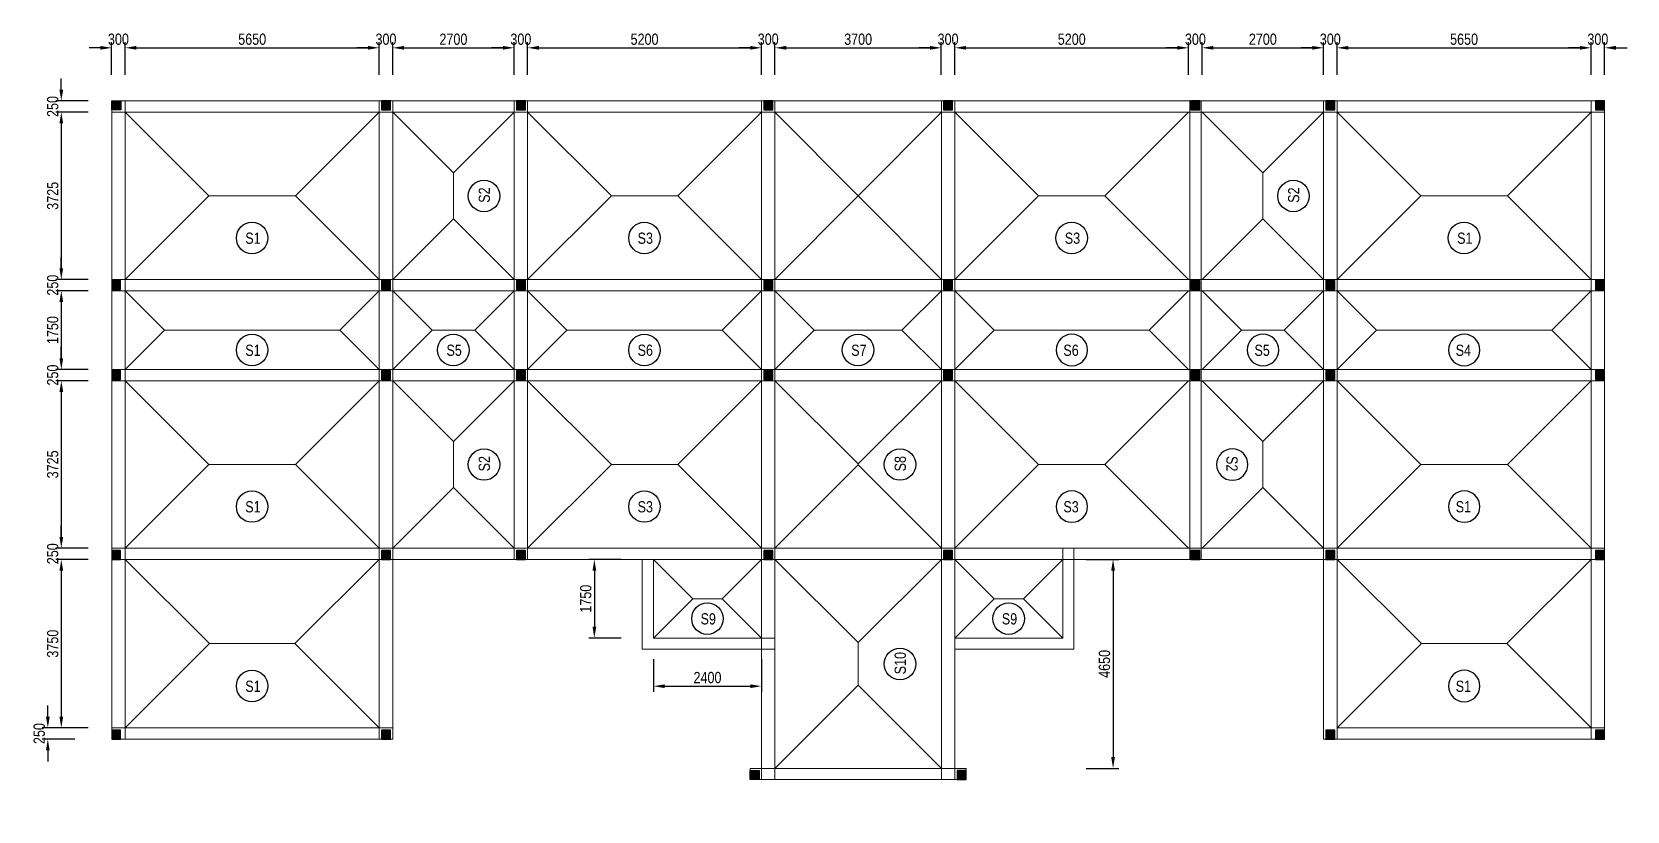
# Model space of a CAD drawing. Header units: millimetres. Extents: x 1342 to 81871, y 919 to 41894.
# Drawn here: x 1342 to 36816, y 919 to 18253 of the extents above; entities that cross this region are included whole.
import ezdxf
from ezdxf.enums import TextEntityAlignment as Align

# ---------------------------------------------------------------- set-up
doc = ezdxf.new("R2010")
doc.units = ezdxf.units.MM
for name, color, linetype, lineweight in [('00-KH O SAN', 6, 'Continuous', 9), ('00-KICH THUOC', 6, 'Continuous', 9), ('00-TUONG', 3, 'Continuous', 9)]:
    doc.layers.add(name, color=color, linetype=linetype, lineweight=lineweight)
for name, color, linetype in [('TAGS', 60, 'Continuous'), ('TUONG', 131, 'Continuous'), ('WALL', 4, 'Continuous')]:
    doc.layers.add(name, color=color, linetype=linetype)
doc.styles.add('KICHTHUOC', font='arial.ttf', dxfattribs={"width": 0.8})
doc.dimstyles.new('DIM 25', dxfattribs={"dimtxt": 2.5, "dimasz": 2.5, "dimexe": 1.25, "dimexo": 0.625, "dimtad": 1, "dimdec": 0, "dimtxsty": 'KICHTHUOC', "dimcen": 2.5, "dimclrd": 1, "dimclre": 1, "dimclrt": 2, "dimadec": 0, "dimazin": 0, "dimtfac": 1, "dimtdec": 0, "dimtmove": 0, "dimatfit": 3, "dimfxl": 6, "dimfxlon": 1, "dimarcsym": 0})

# ---------------------------------------------------------------- blocks, each defined once
blk = doc.blocks.new('A$C225A2996')
at = {"layer": 'WALL'}
blk.add_hatch(color=4, dxfattribs=at).paths.add_polyline_path([(531, 82), (731, 82), (731, 282), (531, 282)])
at = {"layer": 'WALL', "color": 4}
for p, q in [((531, 282), (731, 82)), ((531, 82), (731, 282))]:
    blk.add_line(p, q, dxfattribs=at)
blk.add_lwpolyline([(531, 82), (731, 82), (731, 282), (531, 282)], close=True, dxfattribs=at)
blk = doc.blocks.new('*U81')
for p, q in [((0, 2700), (1350, 1350)), ((3725, 2700), (2375, 1350)), ((0, 0), (1350, 1350)), ((1350, 1350), (2375, 1350)), ((3725, 0), (2375, 1350))]:
    blk.add_line(p, q)
at = {"layer": 'TAGS', "ltscale": 1000}
blk.add_circle((1860, 669), 350, dxfattribs=at)
at = {"style": 'KICHTHUOC', "width": 0.8, "flags": 1}
for tag, p in [('L1', (0, 1697)), ('L2', (2177, 147))]:
    blk.add_attdef(tag, p, '', height=250, dxfattribs=at)
at = {"style": 'KICHTHUOC', "width": 0.8}
blk.add_attdef('KH_O_SAN', text='', height=250, dxfattribs=at).set_placement((1878, 664), align=Align.MIDDLE_CENTER)
blk = doc.blocks.new('*U105')
for p, q in [((0, 3725), (1863, 1863)), ((5200, 3725), (3337, 1863)), ((0, 0), (1863, 1863)), ((1863, 1863), (3337, 1863)), ((5200, 0), (3337, 1863))]:
    blk.add_line(p, q)
at = {"layer": 'TAGS', "ltscale": 1000}
blk.add_circle((2598, 925), 350, dxfattribs=at)
at = {"style": 'KICHTHUOC', "width": 0.8, "flags": 1}
for tag, p in [('L1', (0, 1697)), ('L2', (2177, 147))]:
    blk.add_attdef(tag, p, '', height=250, dxfattribs=at)
at = {"style": 'KICHTHUOC', "width": 0.8}
blk.add_attdef('KH_O_SAN', text='', height=250, dxfattribs=at).set_placement((2616, 920), align=Align.MIDDLE_CENTER)
blk = doc.blocks.new('*U199')
for p, q in [((0, 3725), (1863, 1863)), ((5650, 3725), (3788, 1863)), ((0, 0), (1863, 1863)), ((1863, 1863), (3788, 1863)), ((5650, 0), (3788, 1863))]:
    blk.add_line(p, q)
at = {"layer": 'TAGS', "ltscale": 1000}
blk.add_circle((2823, 925), 350, dxfattribs=at)
at = {"style": 'KICHTHUOC', "width": 0.8, "flags": 1}
for tag, p in [('L1', (0, 1697)), ('L2', (2177, 147))]:
    blk.add_attdef(tag, p, '', height=250, dxfattribs=at)
at = {"style": 'KICHTHUOC', "width": 0.8}
blk.add_attdef('KH_O_SAN', text='', height=250, dxfattribs=at).set_placement((2841, 920), align=Align.MIDDLE_CENTER)
blk = doc.blocks.new('*U193')
for p, q in [((0, 1750), (875, 875)), ((5650, 1750), (4775, 875)), ((0, 0), (875, 875)), ((875, 875), (4775, 875)), ((5650, 0), (4775, 875))]:
    blk.add_line(p, q)
at = {"layer": 'TAGS', "ltscale": 1000}
blk.add_circle((2823, 432), 350, dxfattribs=at)
at = {"style": 'KICHTHUOC', "width": 0.8, "flags": 1}
for tag, p in [('L1', (0, 1697)), ('L2', (2177, 147))]:
    blk.add_attdef(tag, p, '', height=250, dxfattribs=at)
at = {"style": 'KICHTHUOC', "width": 0.8}
blk.add_attdef('KH_O_SAN', text='', height=250, dxfattribs=at).set_placement((2841, 427), align=Align.MIDDLE_CENTER)
blk = doc.blocks.new('*U183')
for p, q in [((0, 3725), (1863, 1863)), ((5650, 3725), (3787, 1863)), ((0, 0), (1863, 1863)), ((1863, 1863), (3787, 1863)), ((5650, 0), (3787, 1863))]:
    blk.add_line(p, q)
at = {"layer": 'TAGS', "ltscale": 1000}
blk.add_circle((2823, 925), 350, dxfattribs=at)
at = {"style": 'KICHTHUOC', "width": 0.8, "flags": 1}
for tag, p in [('L1', (0, 1697)), ('L2', (2177, 147))]:
    blk.add_attdef(tag, p, '', height=250, dxfattribs=at)
at = {"style": 'KICHTHUOC', "width": 0.8}
blk.add_attdef('KH_O_SAN', text='', height=250, dxfattribs=at).set_placement((2841, 920), align=Align.MIDDLE_CENTER)
blk = doc.blocks.new('*U147')
for p, q in [((0, 3750), (1875, 1875)), ((5650, 3750), (3775, 1875)), ((0, 0), (1875, 1875)), ((1875, 1875), (3775, 1875)), ((5650, 0), (3775, 1875))]:
    blk.add_line(p, q)
at = {"layer": 'TAGS', "ltscale": 1000}
blk.add_circle((2823, 932), 350, dxfattribs=at)
at = {"style": 'KICHTHUOC', "width": 0.8, "flags": 1}
for tag, p in [('L1', (0, 1697)), ('L2', (2177, 147))]:
    blk.add_attdef(tag, p, '', height=250, dxfattribs=at)
at = {"style": 'KICHTHUOC', "width": 0.8}
blk.add_attdef('KH_O_SAN', text='', height=250, dxfattribs=at).set_placement((2841, 927), align=Align.MIDDLE_CENTER)
blk = doc.blocks.new('*U129')
for p, q in [((0, 1750), (875, 875)), ((5200, 1750), (4325, 875)), ((0, 0), (875, 875)), ((875, 875), (4325, 875)), ((5200, 0), (4325, 875))]:
    blk.add_line(p, q)
at = {"layer": 'TAGS', "ltscale": 1000}
blk.add_circle((2598, 432), 350, dxfattribs=at)
at = {"style": 'KICHTHUOC', "width": 0.8, "flags": 1}
for tag, p in [('L1', (0, 1697)), ('L2', (2177, 147))]:
    blk.add_attdef(tag, p, '', height=250, dxfattribs=at)
at = {"style": 'KICHTHUOC', "width": 0.8}
blk.add_attdef('KH_O_SAN', text='', height=250, dxfattribs=at).set_placement((2616, 427), align=Align.MIDDLE_CENTER)
blk = doc.blocks.new('*U159')
for p, q in [((0, 1750), (875, 875)), ((2700, 1750), (1825, 875)), ((0, 0), (875, 875)), ((875, 875), (1825, 875)), ((2700, 0), (1825, 875))]:
    blk.add_line(p, q)
at = {"layer": 'TAGS', "ltscale": 1000}
blk.add_circle((1348, 432), 350, dxfattribs=at)
at = {"style": 'KICHTHUOC', "width": 0.8, "flags": 1}
for tag, p in [('L1', (0, 1697)), ('L2', (2177, 147))]:
    blk.add_attdef(tag, p, '', height=250, dxfattribs=at)
at = {"style": 'KICHTHUOC', "width": 0.8}
blk.add_attdef('KH_O_SAN', text='', height=250, dxfattribs=at).set_placement((1366, 427), align=Align.MIDDLE_CENTER)
blk = doc.blocks.new('*U141')
for p, q in [((0, 1750), (875, 875)), ((5650, 1750), (4775, 875)), ((0, 0), (875, 875)), ((875, 875), (4775, 875)), ((5650, 0), (4775, 875))]:
    blk.add_line(p, q)
at = {"layer": 'TAGS', "ltscale": 1000}
blk.add_circle((2823, 432), 350, dxfattribs=at)
at = {"style": 'KICHTHUOC', "width": 0.8, "flags": 1}
for tag, p in [('L1', (0, 1697)), ('L2', (2177, 147))]:
    blk.add_attdef(tag, p, '', height=250, dxfattribs=at)
at = {"style": 'KICHTHUOC', "width": 0.8}
blk.add_attdef('KH_O_SAN', text='', height=250, dxfattribs=at).set_placement((2841, 427), align=Align.MIDDLE_CENTER)
blk = doc.blocks.new('*U177')
for p, q in [((0, 1750), (875, 875)), ((3700, 1750), (2825, 875)), ((0, 0), (875, 875)), ((875, 875), (2825, 875)), ((3700, 0), (2825, 875))]:
    blk.add_line(p, q)
at = {"layer": 'TAGS', "ltscale": 1000}
blk.add_circle((1848, 432), 350, dxfattribs=at)
at = {"style": 'KICHTHUOC', "width": 0.8, "flags": 1}
for tag, p in [('L1', (0, 1697)), ('L2', (2177, 147))]:
    blk.add_attdef(tag, p, '', height=250, dxfattribs=at)
at = {"style": 'KICHTHUOC', "width": 0.8}
blk.add_attdef('KH_O_SAN', text='', height=250, dxfattribs=at).set_placement((1866, 427), align=Align.MIDDLE_CENTER)
blk = doc.blocks.new('*U171')
for p, q in [((0, 3700), (1850, 1850)), ((3725, 3700), (1875, 1850)), ((0, 0), (1850, 1850)), ((1850, 1850), (1875, 1850)), ((3725, 0), (1875, 1850))]:
    blk.add_line(p, q)
at = {"layer": 'TAGS', "ltscale": 1000}
blk.add_circle((1860, 919), 350, dxfattribs=at)
at = {"style": 'KICHTHUOC', "width": 0.8, "flags": 1}
for tag, p in [('L1', (0, 1697)), ('L2', (2177, 147))]:
    blk.add_attdef(tag, p, '', height=250, dxfattribs=at)
at = {"style": 'KICHTHUOC', "width": 0.8}
blk.add_attdef('KH_O_SAN', text='', height=250, dxfattribs=at).set_placement((1878, 914), align=Align.MIDDLE_CENTER)
blk = doc.blocks.new('*U189')
for p, q in [((0, 3700), (1850, 1850)), ((4650, 3700), (2800, 1850)), ((0, 0), (1850, 1850)), ((1850, 1850), (2800, 1850)), ((4650, 0), (2800, 1850))]:
    blk.add_line(p, q)
at = {"layer": 'TAGS', "ltscale": 1000}
blk.add_circle((2323, 919), 350, dxfattribs=at)
at = {"style": 'KICHTHUOC', "width": 0.8, "flags": 1}
for tag, p in [('L1', (0, 1697)), ('L2', (2177, 147))]:
    blk.add_attdef(tag, p, '', height=250, dxfattribs=at)
at = {"style": 'KICHTHUOC', "width": 0.8}
blk.add_attdef('KH_O_SAN', text='', height=250, dxfattribs=at).set_placement((2341, 914), align=Align.MIDDLE_CENTER)
blk = doc.blocks.new('*U211')
for p, q in [((0, 3725), (1863, 1863)), ((5650, 3725), (3787, 1863)), ((0, 0), (1863, 1863)), ((1863, 1863), (3787, 1863)), ((5650, 0), (3787, 1863))]:
    blk.add_line(p, q)
at = {"layer": 'TAGS', "ltscale": 1000}
blk.add_circle((2823, 925), 350, dxfattribs=at)
at = {"style": 'KICHTHUOC', "width": 0.8, "flags": 1}
for tag, p in [('L1', (0, 1697)), ('L2', (2177, 147))]:
    blk.add_attdef(tag, p, '', height=250, dxfattribs=at)
at = {"style": 'KICHTHUOC', "width": 0.8}
blk.add_attdef('KH_O_SAN', text='', height=250, dxfattribs=at).set_placement((2841, 920), align=Align.MIDDLE_CENTER)
blk = doc.blocks.new('*U217')
for p, q in [((0, 1750), (875, 875)), ((2400, 1750), (1525, 875)), ((0, 0), (875, 875)), ((875, 875), (1525, 875)), ((2400, 0), (1525, 875))]:
    blk.add_line(p, q)
at = {"layer": 'TAGS', "ltscale": 1000}
blk.add_circle((1198, 432), 350, dxfattribs=at)
at = {"style": 'KICHTHUOC', "width": 0.8, "flags": 1}
for tag, p in [('L1', (0, 1697)), ('L2', (2177, 147))]:
    blk.add_attdef(tag, p, '', height=250, dxfattribs=at)
at = {"style": 'KICHTHUOC', "width": 0.8}
blk.add_attdef('KH_O_SAN', text='', height=250, dxfattribs=at).set_placement((1216, 427), align=Align.MIDDLE_CENTER)
blk = doc.blocks.new('*U223')
for p, q in [((0, 1750), (875, 875)), ((2400, 1750), (1525, 875)), ((0, 0), (875, 875)), ((875, 875), (1525, 875)), ((2400, 0), (1525, 875))]:
    blk.add_line(p, q)
at = {"layer": 'TAGS', "ltscale": 1000}
blk.add_circle((1198, 432), 350, dxfattribs=at)
at = {"style": 'KICHTHUOC', "width": 0.8, "flags": 1}
for tag, p in [('L1', (0, 1697)), ('L2', (2177, 147))]:
    blk.add_attdef(tag, p, '', height=250, dxfattribs=at)
at = {"style": 'KICHTHUOC', "width": 0.8}
blk.add_attdef('KH_O_SAN', text='', height=250, dxfattribs=at).set_placement((1216, 427), align=Align.MIDDLE_CENTER)
blk = doc.blocks.new('*D8')
at = {"layer": '00-KICH THUOC', "color": 1, "lineweight": -2, "transparency": 16777216}
for p, q in [((2866, 17899), (2616, 17899)), ((3116, 17299), (3116, 18024)), ((3416, 17299), (3416, 18024)), ((3666, 17899), (3916, 17899))]:
    blk.add_line(p, q, dxfattribs=at)
at = {"layer": '00-KICH THUOC', "color": 1, "transparency": 16777216}
for points in [[(2866, 17941), (2866, 17858), (3116, 17899)], [(3666, 17941), (3666, 17858), (3416, 17899)]]:
    blk.add_solid(points, dxfattribs=at)
at = {"layer": 'DEFPOINTS', "color": 0, "transparency": 16777216}
for p in [(3416, 17899), (3116, 16719), (3416, 16469)]:
    blk.add_point(p, dxfattribs=at)
at = {"layer": '00-KICH THUOC', "color": 2, "transparency": 16777216, "insert": (3266, 18089), "char_height": 250, "attachment_point": 5, "style": 'KICHTHUOC'}
blk.add_mtext('300', dxfattribs=at)
blk = doc.blocks.new('*D10')
at = {"layer": '00-KICH THUOC', "color": 1, "lineweight": -2, "transparency": 16777216}
for p, q in [((3416, 17299), (3416, 18024)), ((3666, 17899), (8816, 17899)), ((9066, 17299), (9066, 18024))]:
    blk.add_line(p, q, dxfattribs=at)
at = {"layer": '00-KICH THUOC', "color": 1, "transparency": 16777216}
for points in [[(3666, 17941), (3666, 17858), (3416, 17899)], [(8816, 17941), (8816, 17858), (9066, 17899)]]:
    blk.add_solid(points, dxfattribs=at)
at = {"layer": 'DEFPOINTS', "color": 0, "transparency": 16777216}
for p in [(9066, 17899), (3416, 16469), (9066, 16469)]:
    blk.add_point(p, dxfattribs=at)
at = {"layer": '00-KICH THUOC', "color": 2, "transparency": 16777216, "insert": (6241, 18089), "char_height": 250, "attachment_point": 5, "style": 'KICHTHUOC'}
blk.add_mtext('5650', dxfattribs=at)
blk = doc.blocks.new('*D11')
at = {"layer": '00-KICH THUOC', "color": 1, "lineweight": -2, "transparency": 16777216}
for p, q in [((8816, 17899), (8566, 17899)), ((9066, 17299), (9066, 18024)), ((9366, 17299), (9366, 18024)), ((9616, 17899), (9866, 17899))]:
    blk.add_line(p, q, dxfattribs=at)
at = {"layer": '00-KICH THUOC', "color": 1, "transparency": 16777216}
for points in [[(8816, 17941), (8816, 17858), (9066, 17899)], [(9616, 17941), (9616, 17858), (9366, 17899)]]:
    blk.add_solid(points, dxfattribs=at)
at = {"layer": 'DEFPOINTS', "color": 0, "transparency": 16777216}
for p in [(9366, 17899), (9066, 16469), (9366, 16469)]:
    blk.add_point(p, dxfattribs=at)
at = {"layer": '00-KICH THUOC', "color": 2, "transparency": 16777216, "insert": (9216, 18089), "char_height": 250, "attachment_point": 5, "style": 'KICHTHUOC'}
blk.add_mtext('300', dxfattribs=at)
blk = doc.blocks.new('*D12')
at = {"layer": '00-KICH THUOC', "color": 1, "lineweight": -2, "transparency": 16777216}
for p, q in [((9366, 17299), (9366, 18024)), ((9616, 17899), (11816, 17899)), ((12066, 17299), (12066, 18024))]:
    blk.add_line(p, q, dxfattribs=at)
at = {"layer": '00-KICH THUOC', "color": 1, "transparency": 16777216}
for points in [[(9616, 17941), (9616, 17858), (9366, 17899)], [(11816, 17941), (11816, 17858), (12066, 17899)]]:
    blk.add_solid(points, dxfattribs=at)
at = {"layer": 'DEFPOINTS', "color": 0, "transparency": 16777216}
for p in [(12066, 17899), (9366, 16469), (12066, 16469)]:
    blk.add_point(p, dxfattribs=at)
at = {"layer": '00-KICH THUOC', "color": 2, "transparency": 16777216, "insert": (10716, 18089), "char_height": 250, "attachment_point": 5, "style": 'KICHTHUOC'}
blk.add_mtext('2700', dxfattribs=at)
blk = doc.blocks.new('*D13')
at = {"layer": '00-KICH THUOC', "color": 1, "lineweight": -2, "transparency": 16777216}
for p, q in [((11816, 17899), (11566, 17899)), ((12066, 17299), (12066, 18024)), ((12366, 17299), (12366, 18024)), ((12616, 17899), (12866, 17899))]:
    blk.add_line(p, q, dxfattribs=at)
at = {"layer": '00-KICH THUOC', "color": 1, "transparency": 16777216}
for points in [[(11816, 17941), (11816, 17858), (12066, 17899)], [(12616, 17941), (12616, 17858), (12366, 17899)]]:
    blk.add_solid(points, dxfattribs=at)
at = {"layer": 'DEFPOINTS', "color": 0, "transparency": 16777216}
for p in [(12366, 17899), (12066, 16469), (12366, 16469)]:
    blk.add_point(p, dxfattribs=at)
at = {"layer": '00-KICH THUOC', "color": 2, "transparency": 16777216, "insert": (12216, 18089), "char_height": 250, "attachment_point": 5, "style": 'KICHTHUOC'}
blk.add_mtext('300', dxfattribs=at)
blk = doc.blocks.new('*D14')
at = {"layer": '00-KICH THUOC', "color": 1, "lineweight": -2, "transparency": 16777216}
for p, q in [((12366, 17299), (12366, 18024)), ((12616, 17899), (17316, 17899)), ((17566, 17299), (17566, 18024))]:
    blk.add_line(p, q, dxfattribs=at)
at = {"layer": '00-KICH THUOC', "color": 1, "transparency": 16777216}
for points in [[(12616, 17941), (12616, 17858), (12366, 17899)], [(17316, 17941), (17316, 17858), (17566, 17899)]]:
    blk.add_solid(points, dxfattribs=at)
at = {"layer": 'DEFPOINTS', "color": 0, "transparency": 16777216}
for p in [(17566, 17899), (12366, 16469), (17566, 16469)]:
    blk.add_point(p, dxfattribs=at)
at = {"layer": '00-KICH THUOC', "color": 2, "transparency": 16777216, "insert": (14966, 18089), "char_height": 250, "attachment_point": 5, "style": 'KICHTHUOC'}
blk.add_mtext('5200', dxfattribs=at)
blk = doc.blocks.new('*D15')
at = {"layer": '00-KICH THUOC', "color": 1, "lineweight": -2, "transparency": 16777216}
for p, q in [((17316, 17899), (17066, 17899)), ((17566, 17299), (17566, 18024)), ((17866, 17299), (17866, 18024)), ((18116, 17899), (18366, 17899))]:
    blk.add_line(p, q, dxfattribs=at)
at = {"layer": '00-KICH THUOC', "color": 1, "transparency": 16777216}
for points in [[(17316, 17941), (17316, 17858), (17566, 17899)], [(18116, 17941), (18116, 17858), (17866, 17899)]]:
    blk.add_solid(points, dxfattribs=at)
at = {"layer": 'DEFPOINTS', "color": 0, "transparency": 16777216}
for p in [(17866, 17899), (17566, 16469), (17866, 16469)]:
    blk.add_point(p, dxfattribs=at)
at = {"layer": '00-KICH THUOC', "color": 2, "transparency": 16777216, "insert": (17716, 18089), "char_height": 250, "attachment_point": 5, "style": 'KICHTHUOC'}
blk.add_mtext('300', dxfattribs=at)
blk = doc.blocks.new('*D16')
at = {"layer": '00-KICH THUOC', "color": 1, "lineweight": -2, "transparency": 16777216}
for p, q in [((17866, 17299), (17866, 18024)), ((18116, 17899), (21316, 17899)), ((21566, 17299), (21566, 18024))]:
    blk.add_line(p, q, dxfattribs=at)
at = {"layer": '00-KICH THUOC', "color": 1, "transparency": 16777216}
for points in [[(18116, 17941), (18116, 17858), (17866, 17899)], [(21316, 17941), (21316, 17858), (21566, 17899)]]:
    blk.add_solid(points, dxfattribs=at)
at = {"layer": 'DEFPOINTS', "color": 0, "transparency": 16777216}
for p in [(21566, 17899), (17866, 16469), (21566, 16469)]:
    blk.add_point(p, dxfattribs=at)
at = {"layer": '00-KICH THUOC', "color": 2, "transparency": 16777216, "insert": (19716, 18089), "char_height": 250, "attachment_point": 5, "style": 'KICHTHUOC'}
blk.add_mtext('3700', dxfattribs=at)
blk = doc.blocks.new('*D17')
at = {"layer": '00-KICH THUOC', "color": 1, "lineweight": -2, "transparency": 16777216}
for p, q in [((21316, 17899), (21066, 17899)), ((21566, 17299), (21566, 18024)), ((21866, 17299), (21866, 18024)), ((22116, 17899), (22366, 17899))]:
    blk.add_line(p, q, dxfattribs=at)
at = {"layer": '00-KICH THUOC', "color": 1, "transparency": 16777216}
for points in [[(21316, 17941), (21316, 17858), (21566, 17899)], [(22116, 17941), (22116, 17858), (21866, 17899)]]:
    blk.add_solid(points, dxfattribs=at)
at = {"layer": 'DEFPOINTS', "color": 0, "transparency": 16777216}
for p in [(21866, 17899), (21566, 16469), (21866, 16469)]:
    blk.add_point(p, dxfattribs=at)
at = {"layer": '00-KICH THUOC', "color": 2, "transparency": 16777216, "insert": (21716, 18089), "char_height": 250, "attachment_point": 5, "style": 'KICHTHUOC'}
blk.add_mtext('300', dxfattribs=at)
blk = doc.blocks.new('*D18')
at = {"layer": '00-KICH THUOC', "color": 1, "lineweight": -2, "transparency": 16777216}
for p, q in [((21866, 17299), (21866, 18024)), ((22116, 17899), (26816, 17899)), ((27066, 17299), (27066, 18024))]:
    blk.add_line(p, q, dxfattribs=at)
at = {"layer": '00-KICH THUOC', "color": 1, "transparency": 16777216}
for points in [[(22116, 17941), (22116, 17858), (21866, 17899)], [(26816, 17941), (26816, 17858), (27066, 17899)]]:
    blk.add_solid(points, dxfattribs=at)
at = {"layer": 'DEFPOINTS', "color": 0, "transparency": 16777216}
for p in [(27066, 17899), (21866, 16469), (27066, 16469)]:
    blk.add_point(p, dxfattribs=at)
at = {"layer": '00-KICH THUOC', "color": 2, "transparency": 16777216, "insert": (24466, 18089), "char_height": 250, "attachment_point": 5, "style": 'KICHTHUOC'}
blk.add_mtext('5200', dxfattribs=at)
blk = doc.blocks.new('*D19')
at = {"layer": '00-KICH THUOC', "color": 1, "lineweight": -2, "transparency": 16777216}
for p, q in [((26816, 17899), (26566, 17899)), ((27066, 17299), (27066, 18024)), ((27366, 17299), (27366, 18024)), ((27616, 17899), (27866, 17899))]:
    blk.add_line(p, q, dxfattribs=at)
at = {"layer": '00-KICH THUOC', "color": 1, "transparency": 16777216}
for points in [[(26816, 17941), (26816, 17858), (27066, 17899)], [(27616, 17941), (27616, 17858), (27366, 17899)]]:
    blk.add_solid(points, dxfattribs=at)
at = {"layer": 'DEFPOINTS', "color": 0, "transparency": 16777216}
for p in [(27366, 17899), (27066, 16469), (27366, 16469)]:
    blk.add_point(p, dxfattribs=at)
at = {"layer": '00-KICH THUOC', "color": 2, "transparency": 16777216, "insert": (27216, 18089), "char_height": 250, "attachment_point": 5, "style": 'KICHTHUOC'}
blk.add_mtext('300', dxfattribs=at)
blk = doc.blocks.new('*D20')
at = {"layer": '00-KICH THUOC', "color": 1, "lineweight": -2, "transparency": 16777216}
for p, q in [((27366, 17299), (27366, 18024)), ((27616, 17899), (29816, 17899)), ((30066, 17299), (30066, 18024))]:
    blk.add_line(p, q, dxfattribs=at)
at = {"layer": '00-KICH THUOC', "color": 1, "transparency": 16777216}
for points in [[(27616, 17941), (27616, 17858), (27366, 17899)], [(29816, 17941), (29816, 17858), (30066, 17899)]]:
    blk.add_solid(points, dxfattribs=at)
at = {"layer": 'DEFPOINTS', "color": 0, "transparency": 16777216}
for p in [(30066, 17899), (27366, 16469), (30066, 16469)]:
    blk.add_point(p, dxfattribs=at)
at = {"layer": '00-KICH THUOC', "color": 2, "transparency": 16777216, "insert": (28716, 18089), "char_height": 250, "attachment_point": 5, "style": 'KICHTHUOC'}
blk.add_mtext('2700', dxfattribs=at)
blk = doc.blocks.new('*D21')
at = {"layer": '00-KICH THUOC', "color": 1, "lineweight": -2, "transparency": 16777216}
for p, q in [((29816, 17899), (29566, 17899)), ((30066, 17299), (30066, 18024)), ((30366, 17299), (30366, 18024)), ((30616, 17899), (30866, 17899))]:
    blk.add_line(p, q, dxfattribs=at)
at = {"layer": '00-KICH THUOC', "color": 1, "transparency": 16777216}
for points in [[(29816, 17941), (29816, 17858), (30066, 17899)], [(30616, 17941), (30616, 17858), (30366, 17899)]]:
    blk.add_solid(points, dxfattribs=at)
at = {"layer": 'DEFPOINTS', "color": 0, "transparency": 16777216}
for p in [(30366, 17899), (30066, 16469), (30366, 16469)]:
    blk.add_point(p, dxfattribs=at)
at = {"layer": '00-KICH THUOC', "color": 2, "transparency": 16777216, "insert": (30216, 18089), "char_height": 250, "attachment_point": 5, "style": 'KICHTHUOC'}
blk.add_mtext('300', dxfattribs=at)
blk = doc.blocks.new('*D22')
at = {"layer": '00-KICH THUOC', "color": 1, "lineweight": -2, "transparency": 16777216}
for p, q in [((30366, 17299), (30366, 18024)), ((30616, 17899), (35766, 17899)), ((36016, 17299), (36016, 18024))]:
    blk.add_line(p, q, dxfattribs=at)
at = {"layer": '00-KICH THUOC', "color": 1, "transparency": 16777216}
for points in [[(30616, 17941), (30616, 17858), (30366, 17899)], [(35766, 17941), (35766, 17858), (36016, 17899)]]:
    blk.add_solid(points, dxfattribs=at)
at = {"layer": 'DEFPOINTS', "color": 0, "transparency": 16777216}
for p in [(36016, 17899), (30366, 16469), (36016, 16469)]:
    blk.add_point(p, dxfattribs=at)
at = {"layer": '00-KICH THUOC', "color": 2, "transparency": 16777216, "insert": (33191, 18089), "char_height": 250, "attachment_point": 5, "style": 'KICHTHUOC'}
blk.add_mtext('5650', dxfattribs=at)
blk = doc.blocks.new('*D23')
at = {"layer": '00-KICH THUOC', "color": 1, "lineweight": -2, "transparency": 16777216}
for p, q in [((35766, 17899), (35516, 17899)), ((36016, 17299), (36016, 18024)), ((36316, 17299), (36316, 18024)), ((36566, 17899), (36816, 17899))]:
    blk.add_line(p, q, dxfattribs=at)
at = {"layer": '00-KICH THUOC', "color": 1, "transparency": 16777216}
for points in [[(35766, 17941), (35766, 17858), (36016, 17899)], [(36566, 17941), (36566, 17858), (36316, 17899)]]:
    blk.add_solid(points, dxfattribs=at)
at = {"layer": 'DEFPOINTS', "color": 0, "transparency": 16777216}
for p in [(36316, 17899), (36016, 16469), (36316, 16519)]:
    blk.add_point(p, dxfattribs=at)
at = {"layer": '00-KICH THUOC', "color": 2, "transparency": 16777216, "insert": (36166, 18089), "char_height": 250, "attachment_point": 5, "style": 'KICHTHUOC'}
blk.add_mtext('300', dxfattribs=at)
blk = doc.blocks.new('*D9')
at = {"layer": '00-KICH THUOC', "color": 1, "lineweight": -2, "transparency": 16777216}
for p, q in [((1996, 16969), (1996, 17219)), ((2596, 16719), (1871, 16719)), ((2596, 16469), (1871, 16469)), ((1996, 16219), (1996, 15969))]:
    blk.add_line(p, q, dxfattribs=at)
at = {"layer": '00-KICH THUOC', "color": 1, "transparency": 16777216}
for points in [[(1955, 16969), (2038, 16969), (1996, 16719)], [(1955, 16219), (2038, 16219), (1996, 16469)]]:
    blk.add_solid(points, dxfattribs=at)
at = {"layer": 'DEFPOINTS', "color": 0, "transparency": 16777216}
for p in [(3116, 16719), (1996, 16469), (3416, 16469)]:
    blk.add_point(p, dxfattribs=at)
at = {"layer": '00-KICH THUOC', "color": 2, "transparency": 16777216, "insert": (1806, 16594), "char_height": 250, "attachment_point": 5, "rotation": 90, "style": 'KICHTHUOC'}
blk.add_mtext('250', dxfattribs=at)
blk = doc.blocks.new('*D24')
at = {"layer": '00-KICH THUOC', "color": 1, "lineweight": -2, "transparency": 16777216}
for p, q in [((2596, 16469), (1871, 16469)), ((1996, 16219), (1996, 12994)), ((2596, 12744), (1871, 12744))]:
    blk.add_line(p, q, dxfattribs=at)
at = {"layer": '00-KICH THUOC', "color": 1, "transparency": 16777216}
for points in [[(1955, 16219), (2038, 16219), (1996, 16469)], [(1955, 12994), (2038, 12994), (1996, 12744)]]:
    blk.add_solid(points, dxfattribs=at)
at = {"layer": 'DEFPOINTS', "color": 0, "transparency": 16777216}
for p in [(3416, 16469), (1996, 12744), (3416, 12744)]:
    blk.add_point(p, dxfattribs=at)
at = {"layer": '00-KICH THUOC', "color": 2, "transparency": 16777216, "insert": (1806, 14607), "char_height": 250, "attachment_point": 5, "rotation": 90, "style": 'KICHTHUOC'}
blk.add_mtext('3725', dxfattribs=at)
blk = doc.blocks.new('*D25')
at = {"layer": '00-KICH THUOC', "color": 1, "lineweight": -2, "transparency": 16777216}
for p, q in [((1996, 12994), (1996, 13244)), ((2596, 12744), (1871, 12744)), ((2596, 12494), (1871, 12494)), ((1996, 12244), (1996, 11994))]:
    blk.add_line(p, q, dxfattribs=at)
at = {"layer": '00-KICH THUOC', "color": 1, "transparency": 16777216}
for points in [[(1955, 12994), (2038, 12994), (1996, 12744)], [(1955, 12244), (2038, 12244), (1996, 12494)]]:
    blk.add_solid(points, dxfattribs=at)
at = {"layer": 'DEFPOINTS', "color": 0, "transparency": 16777216}
for p in [(1996, 12494), (3416, 12744), (3416, 12494)]:
    blk.add_point(p, dxfattribs=at)
at = {"layer": '00-KICH THUOC', "color": 2, "transparency": 16777216, "insert": (1806, 12619), "char_height": 250, "attachment_point": 5, "rotation": 90, "style": 'KICHTHUOC'}
blk.add_mtext('250', dxfattribs=at)
blk = doc.blocks.new('*D26')
at = {"layer": '00-KICH THUOC', "color": 1, "lineweight": -2, "transparency": 16777216}
for p, q in [((2596, 12494), (1871, 12494)), ((1996, 12244), (1996, 10994)), ((2596, 10744), (1871, 10744))]:
    blk.add_line(p, q, dxfattribs=at)
at = {"layer": '00-KICH THUOC', "color": 1, "transparency": 16777216}
for points in [[(1955, 12244), (2038, 12244), (1996, 12494)], [(1955, 10994), (2038, 10994), (1996, 10744)]]:
    blk.add_solid(points, dxfattribs=at)
at = {"layer": 'DEFPOINTS', "color": 0, "transparency": 16777216}
for p in [(3416, 12494), (1996, 10744), (3416, 10744)]:
    blk.add_point(p, dxfattribs=at)
at = {"layer": '00-KICH THUOC', "color": 2, "transparency": 16777216, "insert": (1806, 11619), "char_height": 250, "attachment_point": 5, "rotation": 90, "style": 'KICHTHUOC'}
blk.add_mtext('1750', dxfattribs=at)
blk = doc.blocks.new('*D27')
at = {"layer": '00-KICH THUOC', "color": 1, "lineweight": -2, "transparency": 16777216}
for p, q in [((1996, 10994), (1996, 11244)), ((2596, 10744), (1871, 10744)), ((2596, 10494), (1871, 10494)), ((1996, 10244), (1996, 9994))]:
    blk.add_line(p, q, dxfattribs=at)
at = {"layer": '00-KICH THUOC', "color": 1, "transparency": 16777216}
for points in [[(1955, 10994), (2038, 10994), (1996, 10744)], [(1955, 10244), (2038, 10244), (1996, 10494)]]:
    blk.add_solid(points, dxfattribs=at)
at = {"layer": 'DEFPOINTS', "color": 0, "transparency": 16777216}
for p in [(3416, 10744), (1996, 10494), (3416, 10494)]:
    blk.add_point(p, dxfattribs=at)
at = {"layer": '00-KICH THUOC', "color": 2, "transparency": 16777216, "insert": (1806, 10619), "char_height": 250, "attachment_point": 5, "rotation": 90, "style": 'KICHTHUOC'}
blk.add_mtext('250', dxfattribs=at)
blk = doc.blocks.new('*D28')
at = {"layer": '00-KICH THUOC', "color": 1, "lineweight": -2, "transparency": 16777216}
for p, q in [((2596, 10494), (1871, 10494)), ((1996, 10244), (1996, 7019)), ((2596, 6769), (1871, 6769))]:
    blk.add_line(p, q, dxfattribs=at)
at = {"layer": '00-KICH THUOC', "color": 1, "transparency": 16777216}
for points in [[(1955, 10244), (2038, 10244), (1996, 10494)], [(1955, 7019), (2038, 7019), (1996, 6769)]]:
    blk.add_solid(points, dxfattribs=at)
at = {"layer": 'DEFPOINTS', "color": 0, "transparency": 16777216}
for p in [(3416, 10494), (1996, 6769), (3416, 6769)]:
    blk.add_point(p, dxfattribs=at)
at = {"layer": '00-KICH THUOC', "color": 2, "transparency": 16777216, "insert": (1806, 8632), "char_height": 250, "attachment_point": 5, "rotation": 90, "style": 'KICHTHUOC'}
blk.add_mtext('3725', dxfattribs=at)
blk = doc.blocks.new('*D29')
at = {"layer": '00-KICH THUOC', "color": 1, "lineweight": -2, "transparency": 16777216}
for p, q in [((1996, 7019), (1996, 7269)), ((2596, 6769), (1871, 6769)), ((2596, 6519), (1871, 6519)), ((1996, 6269), (1996, 6019))]:
    blk.add_line(p, q, dxfattribs=at)
at = {"layer": '00-KICH THUOC', "color": 1, "transparency": 16777216}
for points in [[(1955, 7019), (2038, 7019), (1996, 6769)], [(1955, 6269), (2038, 6269), (1996, 6519)]]:
    blk.add_solid(points, dxfattribs=at)
at = {"layer": 'DEFPOINTS', "color": 0, "transparency": 16777216}
for p in [(3416, 6769), (1996, 6519), (3416, 6519)]:
    blk.add_point(p, dxfattribs=at)
at = {"layer": '00-KICH THUOC', "color": 2, "transparency": 16777216, "insert": (1806, 6644), "char_height": 250, "attachment_point": 5, "rotation": 90, "style": 'KICHTHUOC'}
blk.add_mtext('250', dxfattribs=at)
blk = doc.blocks.new('*D30')
at = {"layer": '00-KICH THUOC', "color": 1, "lineweight": -2, "transparency": 16777216}
for p, q in [((2596, 6519), (1871, 6519)), ((1996, 6269), (1996, 3019)), ((2596, 2769), (1871, 2769))]:
    blk.add_line(p, q, dxfattribs=at)
at = {"layer": '00-KICH THUOC', "color": 1, "transparency": 16777216}
for points in [[(1955, 6269), (2038, 6269), (1996, 6519)], [(1955, 3019), (2038, 3019), (1996, 2769)]]:
    blk.add_solid(points, dxfattribs=at)
at = {"layer": 'DEFPOINTS', "color": 0, "transparency": 16777216}
for p in [(3416, 6519), (1996, 2769), (3416, 2769)]:
    blk.add_point(p, dxfattribs=at)
at = {"layer": '00-KICH THUOC', "color": 2, "transparency": 16777216, "insert": (1806, 4644), "char_height": 250, "attachment_point": 5, "rotation": 90, "style": 'KICHTHUOC'}
blk.add_mtext('3750', dxfattribs=at)
blk = doc.blocks.new('*D31')
at = {"layer": '00-KICH THUOC', "color": 1, "lineweight": -2, "transparency": 16777216}
for p, q in [((1696, 3019), (1696, 3269)), ((2296, 2769), (1571, 2769)), ((2296, 2519), (1571, 2519)), ((1696, 2269), (1696, 2019))]:
    blk.add_line(p, q, dxfattribs=at)
at = {"layer": '00-KICH THUOC', "color": 1, "transparency": 16777216}
for points in [[(1655, 3019), (1738, 3019), (1696, 2769)], [(1655, 2269), (1738, 2269), (1696, 2519)]]:
    blk.add_solid(points, dxfattribs=at)
at = {"layer": 'DEFPOINTS', "color": 0, "transparency": 16777216}
for p in [(1696, 2519), (3116, 2519), (3416, 2769)]:
    blk.add_point(p, dxfattribs=at)
at = {"layer": '00-KICH THUOC', "color": 2, "transparency": 16777216, "insert": (1506, 2644), "char_height": 250, "attachment_point": 5, "rotation": 90, "style": 'KICHTHUOC'}
blk.add_mtext('250', dxfattribs=at)
blk = doc.blocks.new('*D32')
at = {"layer": '00-KICH THUOC', "color": 1, "lineweight": -2, "transparency": 16777216}
for p, q in [((14450, 6519), (13725, 6519)), ((13850, 6269), (13850, 5019)), ((14450, 4769), (13725, 4769))]:
    blk.add_line(p, q, dxfattribs=at)
at = {"layer": '00-KICH THUOC', "color": 1, "transparency": 16777216}
for points in [[(13809, 6269), (13892, 6269), (13850, 6519)], [(13809, 5019), (13892, 5019), (13850, 4769)]]:
    blk.add_solid(points, dxfattribs=at)
at = {"layer": 'DEFPOINTS', "color": 0, "transparency": 16777216}
for p in [(15166, 6519), (13850, 4769), (15166, 4769)]:
    blk.add_point(p, dxfattribs=at)
at = {"layer": '00-KICH THUOC', "color": 2, "transparency": 16777216, "insert": (13660, 5644), "char_height": 250, "attachment_point": 5, "rotation": 90, "style": 'KICHTHUOC'}
blk.add_mtext('1750', dxfattribs=at)
blk = doc.blocks.new('*D33')
at = {"layer": '00-KICH THUOC', "color": 1, "lineweight": -2, "transparency": 16777216}
for p, q in [((15166, 4298), (15166, 3573)), ((17566, 4298), (17566, 3573)), ((15416, 3698), (17316, 3698))]:
    blk.add_line(p, q, dxfattribs=at)
at = {"layer": '00-KICH THUOC', "color": 1, "transparency": 16777216}
for points in [[(15416, 3739), (15416, 3656), (15166, 3698)], [(17316, 3739), (17316, 3656), (17566, 3698)]]:
    blk.add_solid(points, dxfattribs=at)
at = {"layer": 'DEFPOINTS', "color": 0, "transparency": 16777216}
for p in [(15166, 4769), (17566, 4769), (17566, 3698)]:
    blk.add_point(p, dxfattribs=at)
at = {"layer": '00-KICH THUOC', "color": 2, "transparency": 16777216, "insert": (16366, 3888), "char_height": 250, "attachment_point": 5, "style": 'KICHTHUOC'}
blk.add_mtext('2400', dxfattribs=at)
blk = doc.blocks.new('*D34')
at = {"layer": '00-KICH THUOC', "color": 1, "lineweight": -2, "transparency": 16777216}
for p, q in [((24785, 6519), (25510, 6519)), ((25385, 6269), (25385, 2119)), ((24785, 1869), (25510, 1869))]:
    blk.add_line(p, q, dxfattribs=at)
at = {"layer": '00-KICH THUOC', "color": 1, "transparency": 16777216}
for points in [[(25344, 6269), (25427, 6269), (25385, 6519)], [(25344, 2119), (25427, 2119), (25385, 1869)]]:
    blk.add_solid(points, dxfattribs=at)
at = {"layer": 'DEFPOINTS', "color": 0, "transparency": 16777216}
for p in [(21566, 6519), (21566, 1869), (25385, 1869)]:
    blk.add_point(p, dxfattribs=at)
at = {"layer": '00-KICH THUOC', "color": 2, "transparency": 16777216, "insert": (25195, 4194), "char_height": 250, "attachment_point": 5, "rotation": 90, "style": 'KICHTHUOC'}
blk.add_mtext('4650', dxfattribs=at)

msp = doc.modelspace()

# ---------------------------------------------------------------- linework, layer by layer
at = {"layer": '00-TUONG'}
for p, q in [((3116.5, 16719.1), (3266.5, 16719.1)), ((3116.5, 16719.1), (3116.5, 2519.1)), ((36316.5, 16719.1), (3116.5, 16719.1)), ((3116.5, 16719.1), (3116.5, 16594.1)), ((3416.5, 16719.1), (3266.5, 16719.1)), ((3416.5, 16719.1), (3416.5, 2519.1)), ((9066.5, 2519.1), (9066.5, 16719.1)), ((9066.5, 16719.1), (9216.5, 16719.1)), ((9366.5, 16719.1), (9216.5, 16719.1)), ((9366.5, 2519.1), (9366.5, 16719.1)), ((12066.5, 6519.1), (12066.5, 16719.1)), ((12066.5, 16719.1), (12216.5, 16719.1)), ((12366.5, 16719.1), (12216.5, 16719.1)), ((12366.5, 6519.1), (12366.5, 16719.1)), ((17566.5, 1619.1), (17566.5, 16719.1)), ((17566.5, 16719.1), (17716.5, 16719.1)), ((17866.5, 16719.1), (17716.5, 16719.1)), ((17866.5, 1619.1), (17866.5, 16719.1)), ((21566.5, 1619.1), (21566.5, 16719.1)), ((21566.5, 16719.1), (21716.5, 16719.1)), ((21866.5, 16719.1), (21716.5, 16719.1)), ((21866.5, 1619.1), (21866.5, 16719.1)), ((27091.5, 16719.1), (27216.5, 16719.1)), ((27091.5, 16719.1), (27091.5, 6519.1)), ((27341.5, 16719.1), (27216.5, 16719.1)), ((27341.5, 16719.1), (27341.5, 6519.1)), ((30066.5, 2519.1), (30066.5, 16719.1)), ((30066.5, 16719.1), (30216.5, 16719.1)), ((30366.5, 16719.1), (30216.5, 16719.1)), ((30366.5, 2519.1), (30366.5, 16719.1)), ((36016.5, 2519.1), (36016.5, 16719.1)), ((36016.5, 16719.1), (36166.5, 16719.1)), ((36316.5, 16719.1), (36166.5, 16719.1)), ((36316.5, 2519.1), (36316.5, 16719.1)), ((36316.5, 16719.1), (36316.5, 16594.1)), ((3116.5, 16469.1), (3116.5, 16594.1)), ((36316.5, 16469.1), (3116.5, 16469.1)), ((17866.5, 16469.1), (21566.5, 12744.1)), ((17866.5, 12744.1), (21566.5, 16469.1)), ((36316.5, 16469.1), (36316.5, 16594.1)), ((3116.5, 12744.1), (3116.5, 12619.1)), ((3116.5, 12744.1), (36316.5, 12744.1)), ((3116.5, 12494.1), (3116.5, 12619.1)), ((3116.5, 12494.1), (36316.5, 12494.1)), ((36316.5, 12744.1), (36316.5, 12619.1)), ((36316.5, 12494.1), (36316.5, 12619.1)), ((3116.5, 10744.1), (3116.5, 10619.1)), ((3116.5, 10744.1), (36316.5, 10744.1)), ((36316.5, 10744.1), (36316.5, 10619.1)), ((3116.5, 10494.1), (3116.5, 10619.1)), ((3116.5, 10494.1), (36316.5, 10494.1)), ((36316.5, 10494.1), (36316.5, 10619.1)), ((3116.5, 6769.1), (3116.5, 6644.1)), ((3116.5, 6769.1), (36316.5, 6769.1)), ((24266.5, 4769.1), (24266.5, 6769.1)), ((24266.5, 6769.1), (24391.5, 6769.1)), ((24516.5, 6769.1), (24391.5, 6769.1)), ((24516.5, 4519.1), (24516.5, 6769.1)), ((36316.5, 6769.1), (36316.5, 6644.1)), ((3116.5, 6519.1), (3116.5, 6644.1)), ((3116.5, 6519.1), (36316.5, 6519.1)), ((12066.5, 6519.1), (12216.5, 6519.1)), ((12366.5, 6519.1), (12216.5, 6519.1)), ((14916.5, 6519.1), (15041.5, 6519.1)), ((14916.5, 6519.1), (14916.5, 4519.1)), ((15166.5, 6519.1), (15041.5, 6519.1)), ((15166.5, 6519.1), (15166.5, 4769.1)), ((27091.5, 6519.1), (27216.5, 6519.1)), ((27341.5, 6519.1), (27216.5, 6519.1)), ((36316.5, 6519.1), (36316.5, 6644.1)), ((15166.5, 4769.1), (17866.5, 4769.1)), ((17866.5, 4769.1), (17866.5, 4644.1)), ((17866.5, 4519.1), (17866.5, 4644.1)), ((21866.5, 4769.1), (21866.5, 4644.1)), ((21866.5, 4769.1), (24266.5, 4769.1)), ((21866.5, 4519.1), (21866.5, 4644.1)), ((14916.5, 4519.1), (17866.5, 4519.1)), ((21866.5, 4519.1), (24516.5, 4519.1)), ((3116.5, 2769.1), (3116.5, 2644.1)), ((3116.5, 2769.1), (9366.5, 2769.1)), ((3116.5, 2519.1), (3116.5, 2644.1)), ((3116.5, 2519.1), (3266.5, 2519.1)), ((3116.5, 2519.1), (9366.5, 2519.1)), ((3416.5, 2519.1), (3266.5, 2519.1)), ((9066.5, 2519.1), (9216.5, 2519.1)), ((9366.5, 2519.1), (9216.5, 2519.1)), ((9366.5, 2769.1), (9366.5, 2644.1)), ((9366.5, 2519.1), (9366.5, 2644.1)), ((30066.5, 2519.1), (30216.5, 2519.1)), ((30366.5, 2519.1), (30216.5, 2519.1)), ((30366.5, 2769.1), (30366.5, 2644.1)), ((30366.5, 2769.1), (36316.5, 2769.1)), ((30366.5, 2519.1), (30366.5, 2644.1)), ((30366.5, 2519.1), (36316.5, 2519.1)), ((36016.5, 2519.1), (36166.5, 2519.1)), ((36316.5, 2519.1), (36166.5, 2519.1)), ((36316.5, 2769.1), (36316.5, 2644.1)), ((36316.5, 2519.1), (36316.5, 2644.1)), ((17316.6, 1869.1), (17316.6, 1744.1)), ((17316.6, 1869.1), (22116.3, 1869.1)), ((22116.3, 1869.1), (22116.3, 1744.1)), ((17316.6, 1619.1), (17316.6, 1744.1)), ((17316.6, 1619.1), (22116.3, 1619.1)), ((17566.5, 1619.1), (17716.5, 1619.1)), ((17866.5, 1619.1), (17716.5, 1619.1)), ((21566.5, 1619.1), (21716.5, 1619.1)), ((21866.5, 1619.1), (21716.5, 1619.1)), ((22116.3, 1619.1), (22116.3, 1744.1))]:
    msp.add_line(p, q, dxfattribs=at)
at = {"layer": '00-TUONG', "const_width": 1}
msp.add_lwpolyline([(14916.5, 6519.1), (14916.5, 4519.1), (16916.5, 4519.1), (16916.5, 919.1), (22516.5, 919.1), (22516.5, 4519.1), (24516.5, 4519.1), (24516.5, 6519.1)], dxfattribs=at)

# ---------------------------------------------------------------- block references
at = {"layer": '00-KH O SAN'}
for name, p, values in [('*U211', (3416.5, 12744.1), {'KH_O_SAN': 'S1'}), ('*U105', (12366.5, 12744.1), {'KH_O_SAN': 'S3'}), ('*U105', (21866.5, 12744.1), {'KH_O_SAN': 'S3'}), ('*U199', (30366.5, 12744.1), {'KH_O_SAN': 'S1'}), ('*U193', (3416.5, 10744.1), {'KH_O_SAN': 'S1'}), ('*U159', (9366.5, 10744.1), {'KH_O_SAN': 'S5'}), ('*U129', (12366.5, 10744.1), {'KH_O_SAN': 'S6'}), ('*U177', (17866.5, 10744.1), {'KH_O_SAN': 'S7'}), ('*U183', (3416.5, 6769.1), {'KH_O_SAN': 'S1'}), ('*U105', (12366.5, 6769.1), {'KH_O_SAN': 'S3'}), ('*U147', (3416.5, 2769.1), {'KH_O_SAN': 'S1'}), ('*U217', (15166.5, 4769.1), {'KH_O_SAN': 'S9'}), ('*U223', (21866.5, 4769.1), {'KH_O_SAN': 'S9'})]:
    msp.add_blockref(name, p, dxfattribs=at).add_auto_attribs(values)
at = {"layer": '00-KH O SAN', "rotation": 90}
for name, p, values in [('*U81', (12066.5, 12744.1), {'KH_O_SAN': 'S2'}), ('*U81', (30066.5, 12744.1), {'KH_O_SAN': 'S2'}), ('*U81', (12066.5, 6769.1), {'KH_O_SAN': 'S2'}), ('*U171', (21566.5, 6769.1), {'KH_O_SAN': 'S8'}), ('*U189', (21566.5, 1869.1), {'KH_O_SAN': 'S10'})]:
    msp.add_blockref(name, p, dxfattribs=at).add_auto_attribs(values)
at = {"layer": '00-KH O SAN'}
ref = msp.add_blockref('*U129', (27066.5, 10744.1), dxfattribs=dict(at, xscale=-1))
ref.add_attrib('KH_O_SAN', 'S6', dxfattribs={"layer": '0', "height": 250, "style": 'KICHTHUOC', "width": 0.8}).set_placement((24450.8, 11170.8), align=Align.MIDDLE_CENTER)
ref = msp.add_blockref('*U159', (30066.5, 10744.1), dxfattribs=dict(at, xscale=-1))
ref.add_attrib('KH_O_SAN', 'S5', dxfattribs={"layer": '0', "height": 250, "style": 'KICHTHUOC', "width": 0.8}).set_placement((28700.8, 11170.8), align=Align.MIDDLE_CENTER)
ref = msp.add_blockref('*U141', (36016.5, 10744.1), dxfattribs=dict(at, xscale=-1))
ref.add_attrib('KH_O_SAN', 'S4', dxfattribs={"layer": '0', "height": 250, "style": 'KICHTHUOC', "width": 0.8}).set_placement((33175.8, 11170.8), align=Align.MIDDLE_CENTER)
ref = msp.add_blockref('*U105', (27066.5, 6769.1), dxfattribs=dict(at, xscale=-1))
ref.add_attrib('KH_O_SAN', 'S3', dxfattribs={"layer": '0', "height": 250, "style": 'KICHTHUOC', "width": 0.8}).set_placement((24450.8, 7689.6), align=Align.MIDDLE_CENTER)
ref = msp.add_blockref('*U81', (27366.5, 6769.1), dxfattribs=dict(at, xscale=-1, rotation=270.0000000000019))
ref.add_attrib('KH_O_SAN', 'S2', dxfattribs={"layer": '0', "height": 250, "rotation": 270, "style": 'KICHTHUOC', "width": 0.8}).set_placement((28030.7, 8647.2), align=Align.MIDDLE_CENTER)
ref = msp.add_blockref('*U199', (36016.5, 6769.1), dxfattribs=dict(at, xscale=-1))
ref.add_attrib('KH_O_SAN', 'S1', dxfattribs={"layer": '0', "height": 250, "style": 'KICHTHUOC', "width": 0.8}).set_placement((33175.8, 7689.6), align=Align.MIDDLE_CENTER)
ref = msp.add_blockref('*U147', (36016.5, 2769.1), dxfattribs=dict(at, xscale=-1))
ref.add_attrib('KH_O_SAN', 'S1', dxfattribs={"layer": '0', "height": 250, "style": 'KICHTHUOC', "width": 0.8}).set_placement((33175.8, 3695.8), align=Align.MIDDLE_CENTER)
at = {"layer": 'TUONG', "color": 4, "xscale": -1, "rotation": 359.9999999999937}
msp.add_blockref('A$C225A2996', (3847.8, 16437.5), dxfattribs=at)
at = {"layer": 'TUONG', "color": 4}
for p in [(8585.1, 16437.5), (11585.1, 16437.5), (17085.1, 16437.5), (21085.1, 16437.5), (26585.1, 16437.5), (29585.1, 16437.5), (35585.1, 16437.5), (2585.1, 12437.5), (8585.1, 12437.5), (11585.1, 12437.5), (17085.1, 12437.5), (21085.1, 12437.5), (26585.1, 12437.5), (29585.1, 12437.5), (35585.1, 12437.5), (2585.1, 10437.5), (8585.1, 10437.5), (11585.1, 10437.5), (17085.1, 10437.5), (21085.1, 10437.5), (26585.1, 10437.5), (29585.1, 10437.5), (35585.1, 10437.5), (2585.1, 6437.5), (8585.1, 6437.5), (11585.1, 6437.5), (17085.1, 6437.5), (21085.1, 6437.5), (26585.1, 6437.5), (29585.1, 6437.5), (35585.1, 6437.5), (2585.1, 2437.5), (8585.1, 2437.5), (29585.1, 2437.5), (35585.1, 2437.5), (21385, 1537.5)]:
    msp.add_blockref('A$C225A2996', p, dxfattribs=at)
at = {"layer": 'TUONG', "color": 4, "xscale": -1}
msp.add_blockref('A$C225A2996', (18048, 1537.5), dxfattribs=at)

# ---------------------------------------------------------------- dimensions: what is measured, and where the dimension line sits
at = {"layer": '00-KICH THUOC'}
for base, p1, p2, picture, middle in [((3416.5, 17899.2), (3116.5, 16719.1), (3416.5, 16469.1), '*D8', (3266.5, 18089.4)), ((9066.5, 17899.2), (3416.5, 16469.1), (9066.5, 16469.1), '*D10', (6241.5, 18089.3)), ((9366.5, 17899.2), (9066.5, 16469.1), (9366.5, 16469.1), '*D11', (9216.5, 18089.4)), ((12066.5, 17899.2), (9366.5, 16469.1), (12066.5, 16469.1), '*D12', (10716.5, 18089.3)), ((12366.5, 17899.2), (12066.5, 16469.1), (12366.5, 16469.1), '*D13', (12216.5, 18089.4)), ((17566.5, 17899.2), (12366.5, 16469.1), (17566.5, 16469.1), '*D14', (14966.5, 18089.3)), ((17866.5, 17899.2), (17566.5, 16469.1), (17866.5, 16469.1), '*D15', (17716.5, 18089.4)), ((21566.5, 17899.2), (17866.5, 16469.1), (21566.5, 16469.1), '*D16', (19716.5, 18089.4)), ((21866.5, 17899.2), (21566.5, 16469.1), (21866.5, 16469.1), '*D17', (21716.5, 18089.4)), ((27066.5, 17899.2), (21866.5, 16469.1), (27066.5, 16469.1), '*D18', (24466.5, 18089.3)), ((27366.5, 17899.2), (27066.5, 16469.1), (27366.5, 16469.1), '*D19', (27216.5, 18089.4)), ((30066.5, 17899.2), (27366.5, 16469.1), (30066.5, 16469.1), '*D20', (28716.5, 18089.3)), ((30366.5, 17899.2), (30066.5, 16469.1), (30366.5, 16469.1), '*D21', (30216.5, 18089.4)), ((36016.5, 17899.2), (30366.5, 16469.1), (36016.5, 16469.1), '*D22', (33191.5, 18089.3)), ((36316.5, 17899.2), (36016.5, 16469.1), (36316.5, 16519.1), '*D23', (36166.5, 18089.4)), ((17566.5, 3697.7), (15166.5, 4769.1), (17566.5, 4769.1), '*D33', (16366.5, 3887.9))]:
    dim = msp.add_linear_dim(base=base, p1=p1, p2=p2, dimstyle='DIM 25', override={"dimscale": 100, "dimtix": 1, "dimtofl": 0}, dxfattribs=at)
    dim.commit()
    dim.dimension.update_dxf_attribs({"geometry": picture, "text_midpoint": middle})
for base, p1, p2, picture, middle in [((1996.4, 16469.1), (3116.5, 16719.1), (3416.5, 16469.1), '*D9', (1806.3, 16594.1)), ((1996.4, 12744.1), (3416.5, 16469.1), (3416.5, 12744.1), '*D24', (1806.2, 14606.6)), ((1996.4, 12494.1), (3416.5, 12744.1), (3416.5, 12494.1), '*D25', (1806.3, 12619.1)), ((1996.4, 10744.1), (3416.5, 12494.1), (3416.5, 10744.1), '*D26', (1806.3, 11619.1)), ((1996.4, 10494.1), (3416.5, 10744.1), (3416.5, 10494.1), '*D27', (1806.3, 10619.1)), ((1996.4, 6769.1), (3416.5, 10494.1), (3416.5, 6769.1), '*D28', (1806.2, 8631.6)), ((1996.4, 6519.1), (3416.5, 6769.1), (3416.5, 6519.1), '*D29', (1806.3, 6644.1)), ((1996.4, 2769.1), (3416.5, 6519.1), (3416.5, 2769.1), '*D30', (1806.2, 4644.1)), ((13850.3, 4769.1), (15166.5, 6519.1), (15166.5, 4769.1), '*D32', (13660.1, 5644.1)), ((25385.2, 1869.1), (21566.5, 6519.1), (21566.5, 1869.1), '*D34', (25195.1, 4194.1)), ((1696.4, 2519.1), (3416.5, 2769.1), (3116.5, 2519.1), '*D31', (1506.3, 2644.1))]:
    dim = msp.add_linear_dim(base=base, p1=p1, p2=p2, angle=90, dimstyle='DIM 25', override={"dimscale": 100, "dimtix": 1, "dimtofl": 0}, dxfattribs=at)
    dim.commit()
    dim.dimension.update_dxf_attribs({"geometry": picture, "text_midpoint": middle})

doc.saveas('drawing.dxf')
